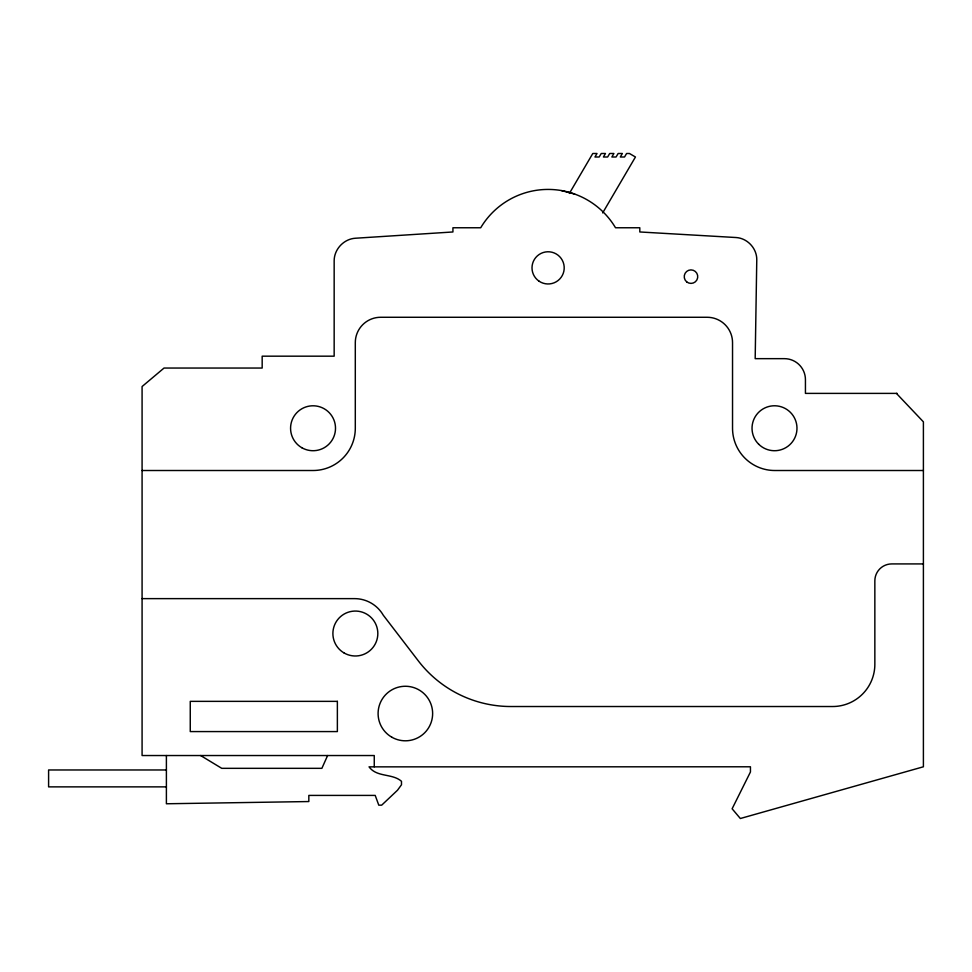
<?xml version="1.0" encoding="UTF-8"?>
<svg xmlns="http://www.w3.org/2000/svg" width="972" height="972" viewBox="0 0 972 972"><rect width="100%" height="100%" fill="white"/><g stroke="black" fill="none" stroke-linecap="round" stroke-linejoin="round"><path stroke-width="1.46" d="M327.613 755.536L321.878 768.33L221.75 768.33L200.621 755.536M569.385 193.416L592.786 153.491L597.015 153.491L594.949 157.002L599.177 157.002L601.243 153.491L605.471 153.491L603.405 157.002L607.634 157.002L609.687 153.491L613.915 153.491L611.85 157.002L616.078 157.002L618.143 153.491L622.372 153.491L620.306 157.002L624.534 157.002L626.6 153.491L629.443 153.491L635.445 157.002L602.689 212.904M896.415 393.393L923.4 421.848L923.4 766.787L740.348 818.509L732.123 808.777L750.445 771.975L750.445 766.787L369.044 766.859C376.844 777.576 392.263 773.165 401.485 781.294L401.485 784.781L397.499 790.236L381.68 805.168L378.788 805.168L375.204 795.412L308.829 795.412L308.829 801.548L166.394 803.771L166.394 755.536M897.168 393.393L805.436 393.393L805.436 379.7A21.044 21.044 0 0 0 784.392 358.656L755.183 358.656L756.775 259.816C756.945 248.443 747.444 238.213 736.096 237.533L639.807 231.968L639.807 227.764L615.519 227.764A78.428 78.428 0 0 0 480.703 227.764L452.928 227.764L452.928 231.968L355.205 238.249C343.784 239.039 334.21 249.245 334.161 260.69L334.161 356.177L262.173 356.177L262.173 368.048L164.037 368.048L142.082 386.54L142.082 755.536L374.256 755.536L374.256 766.787M142.082 470.509L313.045 470.509A42.258 42.258 0 0 0 355.302 428.251L355.302 342.63A25.357 25.357 0 0 1 380.66 317.273L707.179 317.273A25.357 25.357 0 0 1 732.536 342.63L732.536 428.251A42.258 42.258 0 0 0 774.793 470.509L923.4 470.509M923.4 563.918L891.749 563.918A16.901 16.901 0 0 0 874.849 580.831L874.849 664.265A42.258 42.258 0 0 1 832.591 706.523L510.895 706.523A116.701 116.701 0 0 1 418.312 660.863L383.272 615.203A33.157 33.157 0 0 0 354.561 598.63L142.082 598.63M166.394 769.97L48.6 769.97L48.6 786.87L166.394 786.87M561.561 190.597L574.622 194.048M337.369 701.359L190.257 701.359L190.257 731.576L337.369 731.576L337.369 701.359M686.669 281.856A6.768 6.768 0 0 0 697.653 277.773A6.768 6.768 0 0 0 688.626 270.313A6.768 6.768 0 0 0 686.669 281.856M301.806 447.715A22.478 22.478 0 0 0 335.51 428.251A22.478 22.478 0 0 0 301.806 408.787A22.478 22.478 0 0 0 301.806 447.715M758.61 444.143A22.478 22.478 0 0 0 796.214 434.071A22.478 22.478 0 0 0 768.682 406.539A22.478 22.478 0 0 0 758.61 444.143M539.096 281.212A16.099 16.099 0 0 0 564.173 269.001A16.099 16.099 0 0 0 541.064 253.388A16.099 16.099 0 0 0 539.096 281.212M344.124 652.99A22.478 22.478 0 0 0 377.829 633.525A22.478 22.478 0 0 0 344.124 614.061A22.478 22.478 0 0 0 344.124 652.99M391.74 737.153A27.265 27.265 0 0 0 432.637 713.533A27.265 27.265 0 0 0 391.74 689.913A27.265 27.265 0 0 0 391.74 737.153"/></g></svg>
